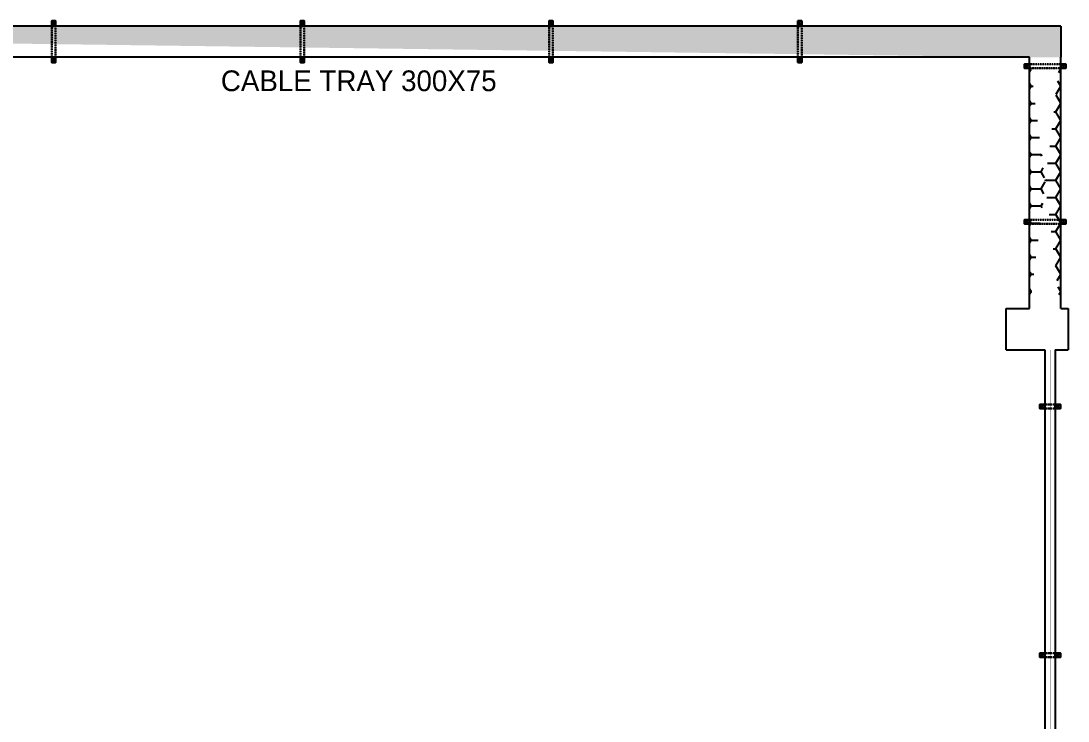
# Model space of a CAD drawing. Extents: x -31477 to 18199, y -139481 to -63533.
# Drawn here: x 8093 to 18199, y -79122 to -72367 of the extents above; entities that cross this region are included whole.
import ezdxf

# ---------------------------------------------------------------- set-up
doc = ezdxf.new("R2010")
doc.units = 0
doc.linetypes.add('ACAD_ISO05W100', pattern=[33, 24, -3, 0, -3, 0, -3])
doc.linetypes.add('HIDDEN', pattern=[0.375, 0.25, -0.125])
doc.layers.get('0').update_dxf_attribs({"linetype": 'CONTINUOUS'})
for name, color, linetype in [('cabe tray text', 3, 'CONTINUOUS'), ('cable tray', 6, 'CONTINUOUS'), ('CABLE TRAY CENTERLINE', 2, 'ACAD_ISO05W100')]:
    doc.layers.add(name, color=color, linetype=linetype)
doc.layers.add('SA-HANGERS', color=21, linetype='CONTINUOUS', lineweight=30)
pattern_1 = [(0, (18128.23, -75141.28), (142.875, 82.48892), [95.25, -190.5]), (120, (18128.23, -75141.28), (-142.875, 82.48892), [95.25, -190.5]), (60, (18128.23, -75141.28), (3e-07, 164.97784), [-190.5, 95.25])]

# ---------------------------------------------------------------- blocks, each defined once
blk = doc.blocks.new('*U24')
for p, q in [((0, 0), (0, 37)), ((100, 0), (100, 37))]:
    blk.add_line(p, q)
for points in [[(0, 0), (-50, 0), (-50, 37), (0, 37)], [(100, 37), (150, 37), (150, 0), (100, 0)]]:
    blk.add_lwpolyline(points)
at = {"linetype": 'HIDDEN', "ltscale": 10}
for points in [[(0, 37), (100, 37)], [(100, 0), (0, 0)]]:
    blk.add_lwpolyline(points, dxfattribs=at)
for centre in [(-25, 18), (125, 18)]:
    blk.add_circle(centre, 8.44)
blk = doc.blocks.new('*U29')
for p, q in [((0, 0), (0, 37)), ((300, 0), (300, 37))]:
    blk.add_line(p, q)
for points in [[(0, 0), (-50, 0), (-50, 37), (0, 37)], [(300, 37), (350, 37), (350, 0), (300, 0)]]:
    blk.add_lwpolyline(points)
at = {"linetype": 'HIDDEN', "ltscale": 10}
for points in [[(0, 37), (300, 37)], [(300, 0), (0, 0)]]:
    blk.add_lwpolyline(points, dxfattribs=at)
for centre in [(-25, 18), (325, 18)]:
    blk.add_circle(centre, 8.44)

msp = doc.modelspace()

# ---------------------------------------------------------------- hatches: boundary and pattern name
at = {"layer": 'cable tray'}
h = msp.add_hatch(dxfattribs=at)
h.set_pattern_fill('HONEY', color=256, scale=30)
h.set_pattern_definition(pattern_1)
edge = h.paths.add_edge_path()
edge.add_line((18128, -72417), (18128, -72717))
edge.add_line((18128, -72417), (-4446, -72417))
edge.add_line((17828, -72717), (-138, -72717))
edge.add_line((-4446, -72717), (-4446, -72417))
edge.add_line((-238, -72717), (-4446, -72717))
h = msp.add_hatch(dxfattribs=at)
h.set_pattern_fill('HONEY', color=256, scale=30)
h.set_pattern_definition(pattern_1)
edge = h.paths.add_edge_path()
edge.add_line((17828, -75141), (17828, -72717))
edge.add_line((18128, -75141), (18128, -72717))

# ---------------------------------------------------------------- linework, layer by layer
at = {"layer": 'cable tray', "linetype": 'ByBlock'}
for p, q in [((18128, -72417, -10400), (-4446, -72417, -10400)), ((18128, -72417, -10400), (18128, -72717, -10400)), ((17828, -72717, -10400), (-138, -72717, -10400)), ((17828, -75141, -10400), (17828, -72717, -10400)), ((18128, -75141, -10400), (18128, -72717, -10400)), ((17600, -75541, -10400), (17600, -75141, -10400)), ((17600, -75141, -10400), (17828, -75141, -10400)), ((18128, -75141, -10400), (18199, -75141, -10400)), ((18199, -75141, -10400), (18199, -75541, -10400)), ((17600, -75541, -10400), (17976, -75541, -10400)), ((17976, -75541, -10400), (17976, -86185, -10400)), ((18076, -75541, -10400), (18076, -86285, -10400)), ((18076, -75541, -10400), (18199, -75541, -10400))]:
    msp.add_line(p, q, dxfattribs=at)
at = {"layer": 'CABLE TRAY CENTERLINE', "const_width": 2, "elevation": -10400}
msp.add_lwpolyline([(18026, -75541), (18026, -86235), (12504, -86235), (12457, -86235), (12454, -82763), (12454, -81606), (10624, -81606), (10624, -80040)], dxfattribs=at)

# ---------------------------------------------------------------- block references
at = {"layer": 'SA-HANGERS'}
for p, rotation in [((8391, -72417, -10400), 270), ((10791, -72417, -10400), 270), ((13191, -72417, -10400), 270), ((15591, -72417, -10400), 270), ((18128, -72784, -10400), 180), ((18128, -74286, -10400), 180)]:
    msp.add_blockref('*U29', p, dxfattribs=dict(at, rotation=rotation))
for p in [(17976, -76105, -10400), (17976, -78505, -10400)]:
    msp.add_blockref('*U24', p, dxfattribs=at)

# ---------------------------------------------------------------- texts
at = {"layer": 'cabe tray text', "color": 7, "insert": (10023, -72844, -12315), "char_height": 200, "width": 4230.47, "attachment_point": 1}
msp.add_mtext('{\\C256;CABLE TRAY 300X75}', dxfattribs=at)

doc.saveas('drawing.dxf')
